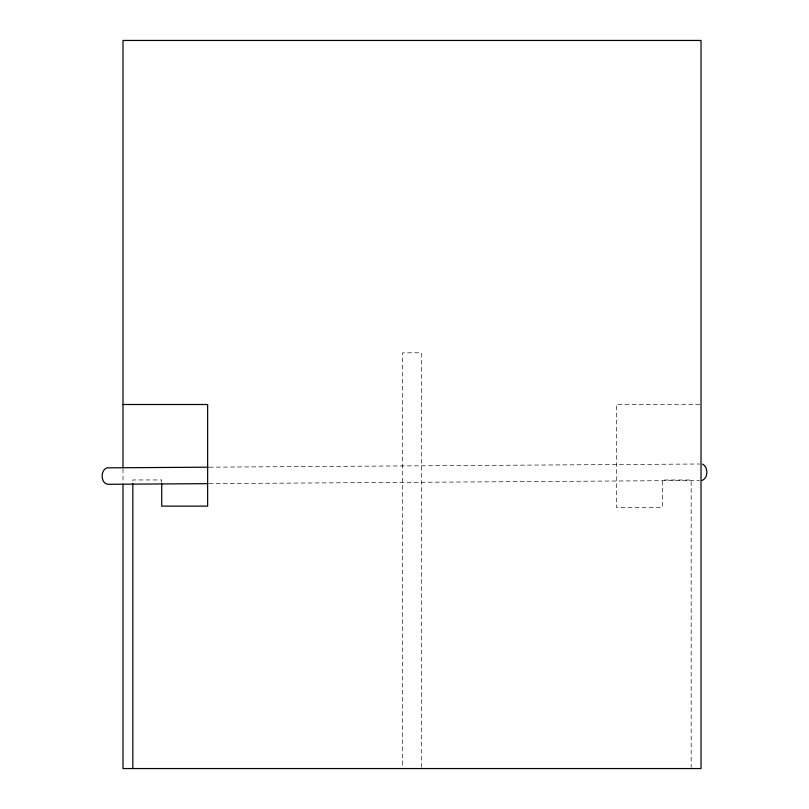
<?xml version="1.0" encoding="UTF-8"?>
<svg xmlns="http://www.w3.org/2000/svg" width="809" height="809" viewBox="0 0 809 809"><rect width="100%" height="100%" fill="white"/><g stroke="black" fill="none" stroke-linecap="round" stroke-linejoin="round"><path stroke-width="0.61" stroke-dasharray="4.04 3.03" d="M209.369 467.177L699.795 464.002M209.056 483.64L699.492 480.465M699.795 404.5L616.367 404.5L616.367 507.374L662.298 507.374L662.298 480L691.169 480L691.169 767.286M421.347 767.286L421.347 352.805L402.67 352.805L402.67 767.286M161.719 482.437L161.719 479.949L132.838 479.949L132.838 482.467M122.998 468.967L122.998 482.872"/><path stroke-width="1.21" d="M702.02 480.445C708.401 478.159 708.381 466.914 702.424 464.093M208.105 467.187L106.98 467.845C100.235 470.039 100.528 483.458 107.941 484.298L207.792 483.651M122.998 404.5L207.64 404.5L207.64 506.131L161.719 506.131L161.719 483.691M132.838 483.731L132.838 768.55M122.998 467.703L122.998 40.45L701.019 40.45L701.019 768.55L122.998 768.55L122.998 484.136"/></g></svg>
